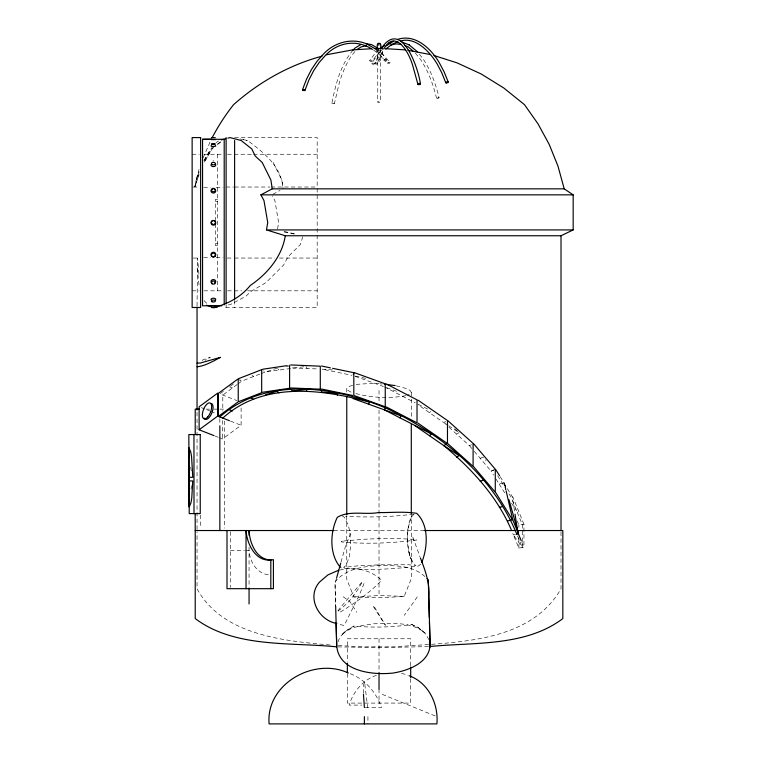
<?xml version="1.0" encoding="UTF-8"?>
<svg xmlns="http://www.w3.org/2000/svg" width="762" height="762" viewBox="0 0 762 762"><rect width="100%" height="100%" fill="white"/><g stroke="black" fill="none" stroke-linecap="round" stroke-linejoin="round"><path stroke-width="0.57" stroke-dasharray="3.81 2.86" d="M363.474 693.306L363.569 685.086L364.588 682.4L365.265 683.866L364.884 685.086L367.722 707.555M407.365 536.4L407.841 529.714M197.044 305.953L197.596 258.051L199.034 275.568M191.071 489.175L191.462 485.737M339.7 570.071C354.282 566.48 370.751 569.585 381.619 580.358C369.961 592.522 354.425 603.523 339.69 612.419L338.033 610.667L340.862 607.019L361.388 582.73L364.188 583.073L359.378 594.941L344.424 625.011L343.881 625.488L337.061 623.64M277.558 228.867L278.644 222.542L274.872 200.549L272.31 195.805M199.034 169.421L194.815 187.033L199.263 173.679M407.822 529.79C408.899 524.294 409.413 517.188 414.614 513.95M354.94 51.549C348.177 58.95 343.062 70.914 339.595 81.744L334.337 103.784L331.841 103.375C335.518 85.02 340.176 65.78 352.311 51.006M336.671 577.71L335.023 583.759L335.613 605.904M341.033 562.127L345.7 545.44L351.006 533.076M331.841 103.375L334.366 103.67M337.985 641.937C340.138 634.47 347.243 629.45 353.844 626.069C373.085 627.793 392.573 627.326 411.69 624.478L418.147 627.497L424.996 633.041C411.061 621.192 390.744 623.44 373.732 623.783C362.683 625.669 349.51 626.25 341.633 635.337L344.167 632.241L353.844 626.069M302.762 236.849L300.323 244.526L288.036 256.813L283.607 265.014L266.014 282.607L250.346 291.836L246.069 296.113L230.353 304.6L225.885 305.362M377.104 63.998A1.248 0.552 5.3 0 1 375.866 64.037L375.561 63.96A1.324 0.591 5.3 0 1 374.99 63.256L381.019 49.139M196.405 178.375L199.053 171.545M199.12 172.364L196.11 180.061L194.815 187.033L199.13 174.565M203.111 157.82L210.312 141.456M346.767 516.179L346.767 579.301L353.863 596.941L366.446 597.713L385.543 597.589L404.193 596.341L411.29 578.749L411.29 514.807M382.838 50.949L377.104 63.998M203.959 160.668L212.017 147.304M204.102 160.544L210.722 148.971M411.251 517.684C405.651 531.638 406.27 548.583 412.48 562.242L409.67 555.822L408.318 549.878M383.619 47.863L377.476 54.721L371.799 63.456A1.333 0.543 10.4 0 0 372.332 64.027L372.942 64.218A1.248 0.514 10.4 0 0 374.085 64.179L379.571 55.883L384.105 50.825M379.038 49.616L375.552 52.788L369.751 60.436A1.353 0.676 14.2 0 0 370.199 61.16L370.789 61.417A1.238 0.619 14.2 0 0 371.951 61.408L377.561 54.14L382.705 49.463M372.123 61.284L372.218 61.141A1.353 0.676 14.2 0 0 371.77 60.417L371.18 60.16A1.238 0.619 14.2 0 0 370.018 60.169L369.846 60.284M346.767 392.02L346.767 388.563L347.863 386.886L354.168 384.8M396.269 385.829L406.965 388.734L410.185 390.544L411.29 392.354L410.185 394.021L406.965 395.459M417.29 596.884L404.26 615.363M213.112 147.276L204.102 162.468L211.826 148.971L213.646 147.552M374.99 63.256L375.333 63.027A1.324 0.591 5.3 0 1 376.657 62.97L376.866 63.065M429.482 412.699L430.759 411.518M202.159 360.578L203.244 359.626L210.283 357.33L205.188 360.274M420.738 564.147L418.205 566.109C392.763 569.224 366.693 570.748 341.195 567.9M217.303 144.723L221.866 141.189M223.361 391.325L219.847 393.916L236.858 400.593M230.4 386.153L234.791 382.915M237.211 384.486L222.809 395.078L222.809 411.185M219.323 437.712L222.514 438.96L241.116 425.263L241.116 406.86M238.163 383.791L241.954 381.019L260.071 373.971M216.065 142.608L218.504 141.018M217.561 143.894L221.913 141.056M371.875 63.332L372.027 63.227A1.248 0.514 10.4 0 1 373.18 63.189L373.79 63.379A1.248 0.514 10.4 0 1 374.266 63.913M445.656 421.481L443.827 422.615L418.024 404.774M456.628 434.13L459.086 432.606M272.825 194.31L280.045 190.481M388.496 62.427L388.21 62.56A1.324 0.543 -16.3 0 0 387.687 63.322L387.829 63.417A1.324 0.543 -16.3 0 0 389.372 63.246A1.324 0.543 -16.3 0 0 390.049 62.408L382.848 54.493L376.666 49.597M448.951 427.225L469.449 445.656L471.583 444.732M480.222 458.343L483.089 457.105L486.013 460.534M495.281 469.202L491.004 471.04L474.059 451.094M376.39 675.322C362.969 679.818 353.187 691.791 349.139 705.098L361.769 705.098M261.128 373.561L277.016 368.122M384.943 59.703L384.372 59.979A1.353 0.743 -11.5 0 0 384.019 60.731L384.343 61.017M353.863 596.941L379.028 595.579L404.193 596.341M493.852 470.211L491.004 471.04L493.528 475.05M496.052 479.05L499.196 484.051L504.253 482.765L506.149 489.556M515.455 534.495L513.436 535.01L512.102 531.771M337.966 611.086C348.015 603.837 356.321 593.427 361.855 582.444M405.936 395.668C388.525 398.897 370.142 397.678 353.139 392.849M517.16 520.903L518.893 525.132L523.951 524.218L523.951 547.23L518.893 548.135L513.436 535.01L522.294 547.526L522.294 524.523L510.988 497.043L508.568 493.176M286.255 366.703L288.56 366.351M286.217 365.75L288.474 365.417M303.781 366.76L265.395 371.904L263.528 370.799M413.556 514.102C391.058 517.046 368.217 517.617 345.577 516.236M356.216 384.362L370.675 383.477L379.028 383.734M428.444 646.595L380.038 647.633L337.833 646.881M234.61 137.589L317.183 137.589L317.183 307.486L226.114 307.486L224.199 305.791M192.138 154.257L199.215 154.257M203.93 154.257L222.809 154.257M227.524 154.257L252.298 154.257M253.479 154.257L317.183 154.257M193.196 187.033L199.568 187.033M226.114 187.033L233.553 187.033M234.61 187.033L269.996 187.033M271.177 187.033L317.183 187.033M203.692 187.738L210.522 187.738M216.218 187.738L223.056 187.738M217.618 199.339L215.417 199.339L215.417 221.39M215.417 201.463L217.618 201.463M215.417 243.44L217.618 243.44M217.618 245.564L215.417 245.564L215.417 223.514M203.692 257.337L210.522 257.337M216.218 257.337L223.056 257.337M193.196 258.051L199.568 258.051M227.181 258.051L233.553 258.051M234.61 258.051L274.72 258.051M279.435 258.051L317.183 258.051M192.138 290.817L199.215 290.817M203.93 290.817L222.809 290.817M227.524 290.817L241.687 290.817M247.583 290.817L317.183 290.817M206.073 409.137L209.521 409.137M213.846 409.137L218.599 409.137M219.78 409.137L224.533 409.137M333.832 530.533L424.224 530.533M230.372 550.421L244.383 550.421M245.555 550.421L249.06 550.421A26.68 21.165 90 0 0 269.558 574.862M365.246 707.555L381.514 707.555C376.361 692.287 364.722 678.885 349.387 673.398M292.418 367.903L318.592 368.998M338.242 645.557L362.702 646.824L395.354 646.824C450.942 642.033 528.752 645.09 561.013 588.788L561.013 531.924M332.527 369.913L322.012 369.141L351.977 375.333M380.067 383.829L382.162 384.01M330.098 644.976C283.435 640.947 222.323 635.079 197.044 588.788L197.044 531.924M401.498 673.227L408.108 675.322M243.164 139.646L247.536 140.484C263.538 152.371 281.264 166.135 282.969 187.747M284.14 232.019L295.304 234.22M239.944 138.922L247.536 140.484M355.406 376.076L366.97 378.638M284.093 231.438L296.399 234.229M355.187 376.314L383.477 386.534M386.734 387.706L397.774 391.687M237.544 379.286L241.954 381.019L240.087 379.905M229.514 386.801L232.477 387.953M201.244 407.613L209.75 410.947M210.817 411.366L216.132 413.452M230.486 421.1L241.116 425.263M215.075 436.045L218.265 437.293M382.248 694.334L435.797 716.204M379.667 59.769L380.133 60.046A1.353 0.772 0 0 1 380.133 60.789L379.667 61.065A1.238 0.705 0 0 1 378.39 61.065L377.923 60.789A1.238 0.705 0 0 1 377.942 60.122M411.69 624.478L418.147 627.564L425.072 633.308L429.168 639.956M418.205 404.317L429.368 409.908M384.524 386.915L415.157 402.793M351.092 392.173L347.863 390.363L346.767 388.563M252.012 375.456L253.679 376.457M447.646 425.12L443.827 422.615L445.541 424.148M448.599 425.739L458.124 431.987M341.986 515.683L344.348 517.303L348.301 525.266L349.701 531.133L350.739 544.573L349.291 557.232L345.815 565.585L343.557 567.452L357.892 565.833L379.847 564.813L408.556 564.756L415.947 565.614L413.585 563.87L409.689 555.736L407.527 543.258L407.375 536.334M343.186 596.77L349.825 601.447L356.835 612.286M390.049 62.408L389.915 62.303A1.324 0.543 -16.3 0 0 388.42 62.427M424.939 576.596C412.518 565.042 394.44 565.49 378.6 565.633C363.179 566.395 346.548 568.747 335.718 581.044L335.099 586.597L335.661 606.285M373.437 49.94L381.01 55.921L387.696 63.322M454.733 428.72L458.21 431.835M277.644 368.713L278.911 369.903M204.035 300.609L208.026 304.6M377.114 47.892L381.886 52.883L386.467 60.017A1.353 0.743 -11.5 0 1 386.115 60.77L385.553 61.036A1.353 0.743 -11.5 0 1 384.2 61.027M375.99 50.168L379.743 54.045L384.019 60.731M469.449 445.656L473.297 450.19M419.424 54.264L422.92 58.636C430.873 70.399 435.702 83.915 439.036 97.631M415.404 53.14L420.595 59.56C428.463 71.209 433.254 84.592 436.54 98.184M386.467 60.017L386.153 59.731A1.353 0.743 -11.5 0 0 384.82 59.693M511.531 503.291L516.636 510.778M373.256 606.39L385.439 625.278L373.209 604.942M500.158 476.66L503.939 482.67L505.52 489.585M497.681 475.755L506.149 489.299M503.844 483.089L512.34 496.71L514.845 513.045M499.196 484.051L504.663 492.814M306.057 366.532L307.219 368.522M521.675 541.753L523.951 547.23M273.11 162.468L281.816 180.061L283.14 188.843M523.951 524.218L512.74 496.767M517.512 535.905L522.294 547.526M412.813 537.086L419.967 556.774M504.253 482.765L505.835 489.68M199.034 284.855L197.044 266.71M190.7 467.154L191.51 472.84M518.893 525.132L518.893 527.428M518.893 537.782L518.893 548.135M411.29 392.354L411.29 398.04M411.29 399.183L411.29 418.7M410.699 665.836L410.699 638.766L347.358 638.766L347.358 662.302M410.699 678.761L410.699 703.088L347.358 703.088L347.358 674.065M380.305 49.282L380.305 102.032A1.286 0.495 0 0 1 378.39 102.46A1.286 0.495 0 0 1 378.39 101.603A1.286 0.495 0 0 1 380.305 102.032M379.028 390.458L379.028 403.06M379.028 410.004L379.028 596.646M379.028 638.766L379.028 672.894M379.028 689.181L379.028 703.088M377.752 48.387L377.752 102.032M367.932 716.651L367.932 723.9M249.06 547.145L249.06 587.692M234.61 300.352L234.61 307.486M230.372 531.724L230.372 587.492M226.114 304.6L226.114 307.486M224.533 421.043L224.533 528.152M222.514 420.557L222.514 438.96M219.847 418.662L219.847 424.615M217.618 154.257L217.618 290.817M200.635 515.064L200.635 528.152M197.044 412.271L197.044 530.743M376.971 63.056A1.324 0.591 5.3 0 1 377.542 63.76M378.39 59.855A1.238 0.705 0 0 1 379.667 59.855M212.855 160.944A1.991 1.581 0 0 1 213.884 160.944M342.3 541.134L341.719 541.306A10.63 1.095 -1.6 0 0 341.786 541.953C366.627 544.287 391.849 543.192 416.585 540.029A14.326 1.467 -1.6 0 0 416.376 539.401L394.373 538.439A62.903 6.458 -1.6 0 0 363.893 539.277L342.3 541.134M437.045 98.422A1.286 0.486 -10.7 0 0 439.045 97.755A1.286 0.486 -10.7 0 0 437.283 97.546A1.286 0.486 -10.7 0 0 437.045 98.422"/><path stroke-width="1.14" d="M377.752 48.387C374.971 41.5 383.086 41.5 380.305 48.387M380.305 44.158L379.924 44.929M266.471 229.914L267.738 222.542L263.966 200.549L260.89 194.853L272.234 188.843L564.213 188.843L573.167 194.853L573.167 229.914L561.013 235.753L285.274 235.753L266.471 229.914L573.167 229.914M285.274 235.753C282.207 256.365 267.195 274.072 250.346 285.417C241.087 296.894 227.819 304.095 213.665 307.486M353.33 374.523L353.816 372.456L385.248 383.81L385.248 406.813L384.524 409.918L431.397 433.93L429.482 435.712M368.798 404.241L369.284 402.155C321.307 388.753 262.661 381.695 222.809 418.09M336.671 577.71L340.719 563.242M302.466 89.792L306.495 79.248L311.344 69.733L316.982 61.341L323.479 54.064C334.28 42.291 351.901 37.548 366.77 43.967L376.666 49.597M304.952 90.335L308.905 79.981L313.62 70.752L319.173 62.494L325.231 55.616C338.261 41.586 357.483 39.434 372.437 49.416M212.293 137.455C218.332 125.901 225.457 114.919 233.553 104.689C258.928 82.172 289.103 65.008 321.945 56.197M421.738 562.432C427.796 547.468 429.139 525.151 416.728 513.35C404.117 511.302 391.135 512.75 378.409 512.559C365.274 515.074 349.015 510.092 337.299 517.36C330.013 532.238 329.136 554.412 340.404 567.366M399.831 417.862L401.079 415.89L353.092 398.564M381.505 48.197C401.66 18.24 418.509 68.885 420.424 83.858A1.276 0.581 -9.7 0 1 418.605 84.658A1.276 0.581 -9.7 0 1 418.481 83.658A1.276 0.581 -9.7 0 1 420.433 83.858M383.81 49.063C394.554 29.366 408.089 49.921 412.68 65.389L417.909 84.258M352.854 50.311L354.835 48.197L360.493 44.758M189.014 447.932L190.729 451.876L191.557 456.543L192.796 477.307L188.833 477.307M215.294 137.655L211.455 137.655M385.62 49.149L391.944 44.329L397.821 41.672M381.657 47.234L384.639 45.52M386.315 45.806L393.478 41.272M199.12 429.787L217.722 416.09L217.722 393.087L199.12 406.784L199.12 429.787L214.008 435.626M219.847 416.928C265.386 376.485 333.499 386.105 385.41 407.87C441.227 433.454 492.89 475.917 516.636 533.791M237.544 379.286L218.399 393.354L218.399 416.357L237.544 402.298M447.475 443.36L473.097 466.401L473.097 443.389L447.475 420.348L447.475 443.36L443.827 445.627L415.157 425.796M456.628 457.143L459.086 455.619L443.827 445.627C471.554 468.659 496.872 496.195 511.216 529.609M357.13 49.463L361.217 46.863L366.322 45.768M214.551 283.083L215.046 282.788A2.362 1.876 0 0 0 215.046 280.14A2.362 1.876 0 0 0 211.703 280.14A2.362 1.876 0 0 0 211.703 282.788L212.188 283.083M338.623 570.233L328.041 574.815L319.659 581.949C306.324 596.684 318.049 619.658 335.918 623.326M480.222 481.355L483.089 480.117M397.478 39.462C415.185 33.376 431.263 48.778 439.36 62.865L444.179 71.999L448.208 81.982M265.395 394.916L277.016 391.125L278.911 392.906M215.417 139.608L211.331 139.608M499.339 507.435L502.52 506.501M221.447 139.903L225.704 138.741M227.838 138.17L229.962 137.589L241.116 140.484L251.841 148.971L255.165 155.962L262.204 162.468L270.91 180.061L272.234 188.843M507.663 520.96L512.721 519.674L518.484 533.714L516.465 534.229M388.591 43.348L390.811 42.834M390.487 45.177L395.907 43.901L401.05 44.367M326.346 54.788L352.482 49.901L370.951 48.758M400.879 40.948C415.061 36.757 429.387 50.892 437.188 64.027L441.75 72.742L445.76 82.677M197.129 366.77C204.826 366.084 213.265 361.131 220.523 357.33L200.358 363.026L197.044 363.036M262.576 369.256L286.217 365.75M262.576 392.259L289.598 388.258L292.418 390.916L306.057 389.544L307.219 391.535M227 530.533L227 588.683L273.406 588.683L273.406 559.603C256.442 563.556 246.983 544.744 246.031 530.533L246.031 588.683M365.731 43.624L371.561 44.596L377.114 47.892M374.409 48.549L382.486 48.473M214.37 307.715L211.388 307.486L215.36 307.486M429.616 646.538C473.564 642.128 525.494 646.843 562.832 618.573L562.832 530.533L517.179 530.533M221.913 305.791L202.549 305.791L202.549 139.284L211.874 139.217M202.549 139.284L224.199 139.284L224.199 304.848M260.89 194.853L573.167 194.853M199.396 409.137L195.224 409.137L195.224 434.55M188.833 452.095L189.414 458.057M188.833 480.946L192.748 480.946L191.767 498.072L190.986 502.749L189.309 506.682M188.833 485.804L189.205 485.804A8.601 1.124 89.7 0 0 189.49 485.518M188.833 502.92L189.519 502.92M195.177 513.598L195.224 530.533L333.832 530.533M424.224 530.533L514.836 530.533M336.661 646.843C290.484 642.099 234.696 648.262 195.224 618.573L195.224 530.533M290.693 364.941L320.288 366.179L320.288 389.192L322.012 392.154L337.204 393.259L337.547 395.364M290.693 387.953L320.288 389.192M385.953 48.692L405.565 49.901M270.52 559.984C256.146 559.365 249.641 542.935 249.06 530.533L249.06 535.286M384.248 384.181L395.154 385.582M402.26 42.262L402.841 42.405M407.841 50.321L430.568 54.578M352.587 372.437L332.603 368.313M321.507 366.017L330.384 367.856M321.507 389.03L352.587 395.449M433.911 55.493L457.048 62.865L481.193 73.99L503.796 88.001L524.504 104.689L538.02 123.863L549.24 144.466L558.003 166.221L564.213 188.843M215.113 306.848L217.132 307.486M206.588 305.238L211.645 306.848M385.248 406.813L353.816 395.459L353.816 372.456M348.32 672.989C313.973 656.911 265.557 684.124 269.119 723.9L436.893 723.9C438.712 704.174 428.501 682.714 409.184 675.761M409.156 44.882L417.405 51.749M402.565 42.301L409.423 44.987M404.641 45.51L408.28 46.939L413.109 51.073M229.514 409.804L232.477 410.966M217.722 416.09L229.419 420.681M386.391 383.981L417.024 399.86L417.024 422.862L386.391 406.984M251.174 397.974L253.679 399.459M378.39 45.11L377.752 44.158M418.005 400.155L446.675 419.976M418.005 423.158L446.675 442.989M427.053 578.52L428.301 579.815L429.301 617.458M473.716 443.817L495.281 469.202L495.281 492.214L473.716 466.82M495.748 469.659L499.529 475.659M495.748 492.662L512.407 519.57M518.484 534.095L521.218 540.658M420.348 557.889C425.253 570.405 429.911 582.978 428.787 596.598C429.244 612.715 429.682 628.841 430.101 644.957C429.168 662.93 408.394 670.55 393.23 673.027C373.104 675.294 338.909 671.684 336.728 645.966C336.471 638.318 336.28 630.669 336.061 623.03M189.176 469.106L189.452 469.954M508.997 499.748L518.484 533.714M364.398 707.555L363.455 694.334M506.101 490.833L512.721 519.674M515.026 514.207L518.074 534.038M429.444 641.975L430.149 647.043L429.425 622.144M335.661 606.285L336.728 645.966M193.958 434.55L194.005 513.598M561.013 235.753L561.013 530.743M411.29 424.472L411.29 513.645M410.699 667.007L410.699 677.599M379.028 672.894L379.028 689.181M364.379 716.651L364.379 723.9M347.358 663.483L347.358 672.894M346.767 396.631L346.767 514.988M289.598 365.255L289.598 388.258M270.815 559.603L270.815 588.683M249.06 588.512L249.06 603.99M234.61 140.484L234.61 299.295M226.114 137.589L226.114 303.533M219.847 425.806L219.847 530.533M197.044 307.134L197.044 409.937M188.833 447.932L188.833 506.682M189.119 468.811A8.611 1.124 89.7 0 1 189.414 469.106M213.979 188.995A2.362 2.048 0 0 1 215.046 192.415L214.551 192.738A2.362 2.048 0 0 1 212.188 192.738L211.703 192.415A2.362 2.048 0 0 1 212.76 188.995M215.417 164.373A2.362 1.476 0 0 1 215.046 166.145L214.551 166.383A2.362 1.476 0 0 1 212.188 166.383L211.703 166.145A2.362 1.476 0 0 1 211.331 164.373M211.331 299.98A2.362 1.181 0 0 1 213.37 298.209A2.362 1.181 0 0 1 215.417 299.98M215.417 145.571A2.362 0.61 0 0 1 215.046 146.304L214.551 146.399A2.362 0.61 0 0 1 212.188 146.399L211.703 146.304A2.362 0.61 0 0 1 211.331 145.571M211.198 403.441A8.496 3.762 -68.6 0 1 211.341 414.147A8.496 3.762 -68.6 0 1 204.13 418.033M211.093 305.543L215.732 305.619L211.093 305.543M215.046 224.438L214.551 224.809A2.362 2.343 0 0 1 212.188 224.809L211.703 224.438A2.362 2.343 0 0 1 211.703 221.132A2.362 2.343 0 0 1 215.046 221.132A2.362 2.343 0 0 1 215.046 224.438M215.046 256.175L214.551 256.537A2.362 2.276 0 0 1 212.188 256.537L211.703 256.175A2.362 2.276 0 0 1 211.703 252.946A2.362 2.276 0 0 1 215.046 252.946A2.362 2.276 0 0 1 215.046 256.175M261.671 369.684L238.23 378.79L238.23 401.803L261.671 392.687L261.671 369.684M200.625 137.589L192.138 137.589L192.138 307.486L200.625 307.486L200.625 137.589M200.244 434.55L188.833 434.55L189.224 513.598L200.244 513.598L200.244 434.55M446.246 82.944A1.276 0.552 -15.3 0 0 448.218 82.125A1.276 0.552 -15.3 0 0 446.503 81.915A1.276 0.552 -15.3 0 0 446.246 82.944M302.8 90.221A1.276 0.495 13.6 0 0 304.895 90.449A1.276 0.495 13.6 0 0 303.428 89.506A1.276 0.495 13.6 0 0 302.8 90.221M211.969 283.721A1.991 1.581 0 0 0 215.294 283.016A1.991 1.581 0 0 0 212.855 281.083A1.991 1.581 0 0 0 211.969 283.721M211.969 223.933A1.991 1.972 0 0 0 215.294 223.047A1.991 1.972 0 0 0 212.855 220.637A1.991 1.972 0 0 0 211.969 223.933M211.969 191.243A1.991 1.724 0 0 0 215.294 190.471A1.991 1.724 0 0 0 212.855 188.366A1.991 1.724 0 0 0 211.969 191.243M211.969 164.506A1.991 1.238 0 0 0 215.294 163.954A1.991 1.238 0 0 0 212.855 162.439A1.991 1.238 0 0 0 211.969 164.506M211.969 301.723A1.991 0.991 0 0 0 215.294 301.285A1.991 0.991 0 0 0 212.855 300.066A1.991 0.991 0 0 0 211.969 301.723M211.969 256.403A1.991 1.924 0 0 0 215.294 255.546A1.991 1.924 0 0 0 212.855 253.194A1.991 1.924 0 0 0 211.969 256.403M212.379 144.504A1.991 0.514 0 0 0 215.36 144.056A1.991 0.514 0 0 0 212.379 143.608A1.991 0.514 0 0 0 212.379 144.504M207.702 417.005A8.496 3.762 -68.6 0 0 210.655 403.327A8.496 3.762 -68.6 0 0 202.644 412.309A8.496 3.762 -68.6 0 0 207.702 417.005"/></g></svg>
